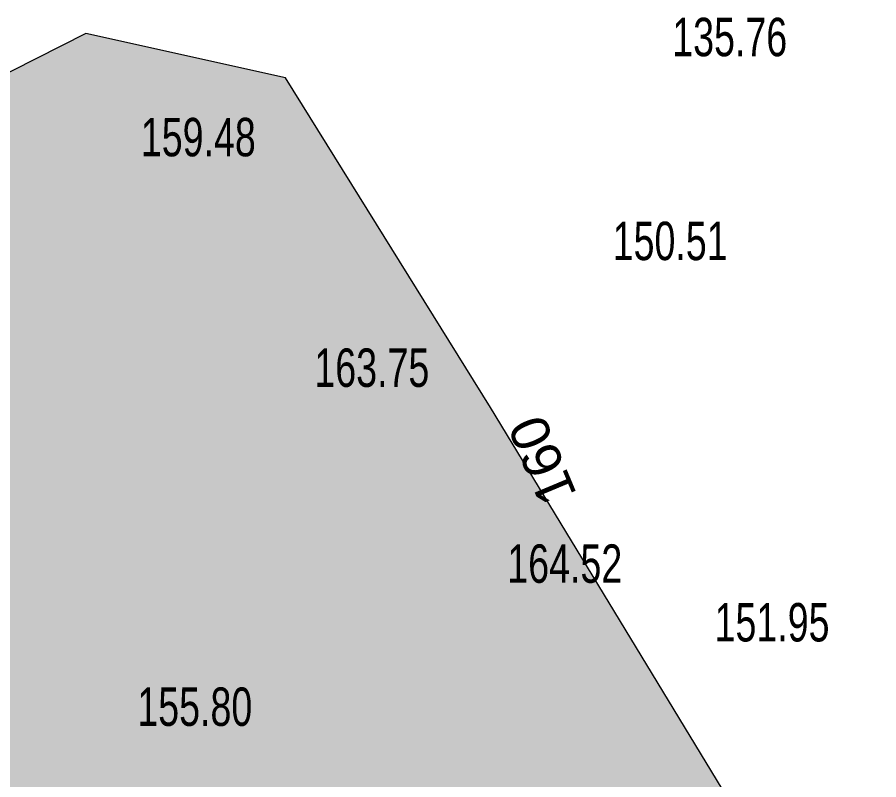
# Model space of a CAD drawing. Header units: metres. Extents: x 431006 to 434411, y 2469261 to 2473208.
# Drawn here: x 431331 to 431420.7, y 2472707.6 to 2472787 of the extents above; entities that cross this region are included whole.
import ezdxf
from ezdxf.enums import TextEntityAlignment as Align

# ---------------------------------------------------------------- set-up
doc = ezdxf.new("R2010")
doc.units = ezdxf.units.M
doc.header["$MEASUREMENT"] = 0
for name, color, linetype, lineweight in [('CAO DO', 8, 'Continuous', 18), ('MH_DongMuc', 8, 'Continuous', 18), ('ranh gioi thuc vat-ks', 8, 'RAO_T_VAT', 18), ('thuc vat-ks', 8, 'Continuous', 18)]:
    doc.layers.add(name, color=color, linetype=linetype, lineweight=lineweight)
doc.styles.get("Standard").update_dxf_attribs({"font": 'arial.ttf'})
doc.linetypes.add('RAO_T_VAT', pattern='A,0,[133,ltypeshp.shx,S=0.34,R=0,X=-0.17,Y=0],-2,[133,ltypeshp.shx,S=0.08,R=0,X=0,Y=0],-1.5,[133,ltypeshp.shx,S=0.08,R=0,X=0,Y=0],-1.5,[133,ltypeshp.shx,S=0.08,R=0,X=0,Y=0],-2', length=7)

msp = doc.modelspace()

# ---------------------------------------------------------------- hatches: boundary and pattern name
at = {"layer": 'thuc vat-ks'}
h = msp.add_hatch(dxfattribs=at)
h.set_pattern_fill('217B', color=9, scale=20, style=0, pattern_type=2)
h.set_pattern_definition([(0, (14.8, 7.6), (0, 20), [0, -20]), (0, (14.76, 7.848), (0, 20), [0, -20]), (0, (14.648, 8.07), (0, 20), [0, -20]), (0, (14.47, 8.248), (0, 20), [0, -20]), (0, (14.248, 8.36), (0, 20), [0, -20]), (0, (14, 8.4), (0, 20), [0, -20]), (0, (13.752, 8.36), (0, 20), [0, -20]), (0, (13.53, 8.248), (0, 20), [0, -20]), (0, (13.352, 8.07), (0, 20), [0, -20]), (0, (13.24, 7.848), (0, 20), [0, -20]), (0, (13.2, 7.6), (0, 20), [0, -20]), (0, (13.24, 7.352), (0, 20), [0, -20]), (0, (13.352, 7.13), (0, 20), [0, -20]), (0, (13.53, 6.952), (0, 20), [0, -20]), (0, (13.752, 6.84), (0, 20), [0, -20]), (0, (14, 6.8), (0, 20), [0, -20]), (0, (14.248, 6.84), (0, 20), [0, -20]), (0, (14.47, 6.952), (0, 20), [0, -20]), (0, (14.648, 7.13), (0, 20), [0, -20]), (0, (14.76, 7.352), (0, 20), [0, -20]), (0, (6.76, 15.352), (0, 20), [0, -20]), (0, (6.648, 15.13), (0, 20), [0, -20]), (0, (6.47, 14.952), (0, 20), [0, -20]), (0, (6.248, 14.84), (0, 20), [0, -20]), (0, (6, 14.8), (0, 20), [0, -20]), (0, (5.752, 14.84), (0, 20), [0, -20]), (0, (5.53, 14.952), (0, 20), [0, -20]), (0, (5.352, 15.13), (0, 20), [0, -20]), (0, (5.24, 15.352), (0, 20), [0, -20]), (0, (5.2, 15.6), (0, 20), [0, -20]), (0, (5.24, 15.848), (0, 20), [0, -20]), (0, (5.352, 16.07), (0, 20), [0, -20]), (0, (5.53, 16.248), (0, 20), [0, -20]), (0, (5.752, 16.36), (0, 20), [0, -20]), (0, (6, 16.4), (0, 20), [0, -20]), (0, (6.248, 16.36), (0, 20), [0, -20]), (0, (6.47, 16.248), (0, 20), [0, -20]), (0, (6.648, 16.07), (0, 20), [0, -20]), (0, (6.76, 15.848), (0, 20), [0, -20]), (0, (6.8, 15.6), (0, 20), [0, -20]), (0, (14, 4), (0, 20), [1.086, -18.914]), (0, (6, 12), (0, 20), [1.086, -18.914]), (90, (14, 4), (-20, 1e-15), [2.8, -17.2]), (90, (6, 12), (-20, 1e-15), [2.8, -17.2])])
h.paths.add_polyline_path([(431571, 2472692.394), (431560.604, 2472723.619), (431562.782, 2472738.845), (431567.863, 2472747.546), (431565.201, 2472758.663), (431548.747, 2472765.188), (431530.356, 2472760.355), (431513.901, 2472744.404), (431501.56, 2472729.661), (431493.817, 2472716.369), (431484.324, 2472688.005), (431473.435, 2472675.196), (431466.902, 2472673.504), (431429.879, 2472685.105), (431404.955, 2472705.648), (431380.244, 2472746.339), (431358.934, 2472780.683), (431338.124, 2472785.275), (431317.555, 2472774.882), (431301.101, 2472752.889), (431300.597, 2472718.447), (431318.503, 2472688.237), (431317.25, 2472662.369), (431303.314, 2472647.291), (431277.379, 2472633.373), (431250.519, 2472617.765), (431238.959, 2472618.634), (431215.672, 2472627.975), (431192.767, 2472635.41), (431182.459, 2472629.31), (431183.032, 2472616.918), (431196.761, 2472595.619), (431184.163, 2472576.745), (431180.154, 2472559.206), (431202.294, 2472536.775), (431220.809, 2472514.66), (431233.025, 2472510.085), (431253.067, 2472510.466), (431269.101, 2472521.524), (431280.745, 2472524.383), (431292.961, 2472521.905), (431320.227, 2472510.778), (431348.013, 2472510.473), (431368.166, 2472513.218), (431389.845, 2472520.232), (431425.876, 2472527.552), (431469.373, 2472539.151), (431502.395, 2472556.608), (431531.097, 2472552.338), (431547.28, 2472545.629), (431613.52, 2472512.477), (431622.551, 2472491.883), (431609.382, 2472455.166), (431603.895, 2472432.697), (431607.187, 2472409.681), (431625.843, 2472402.556), (431669.738, 2472409.133), (431694.978, 2472434.342), (431719.669, 2472451.878), (431742.714, 2472450.782), (431764.362, 2472440.657), (431787.161, 2472417.886), (431805.02, 2472410.486), (431816.23, 2472412.953), (431822.119, 2472433.067), (431819.46, 2472453.371), (431816.999, 2472469.62), (431803.51, 2472503.207), (431777.543, 2472532.324), (431757.788, 2472580.286), (431757.032, 2472586.375), (431769.019, 2472627.32), (431778.875, 2472642.497), (431771.683, 2472649.68), (431750.106, 2472650.159), (431738.359, 2472655.188), (431713.414, 2472669.331), (431703.18, 2472714.25), (431691.869, 2472722.319), (431671.671, 2472717.747), (431650.396, 2472702.415), (431635.584, 2472692.463), (431611.615, 2472686.545), (431588.583, 2472685.261)])

# ---------------------------------------------------------------- linework, layer by layer
at = {"layer": 'ranh gioi thuc vat-ks', "color": 9, "lineweight": 0, "ltscale": 3}
msp.add_lwpolyline([(431650.396, 2472702.415), (431635.584, 2472692.463), (431611.615, 2472686.545), (431588.583, 2472685.261), (431571, 2472692.394), (431560.604, 2472723.619), (431562.782, 2472738.845), (431567.863, 2472747.546), (431565.201, 2472758.663), (431548.747, 2472765.188), (431530.356, 2472760.355), (431513.901, 2472744.404), (431501.56, 2472729.661), (431493.817, 2472716.369), (431484.324, 2472688.005), (431473.435, 2472675.196), (431466.902, 2472673.504), (431429.879, 2472685.105), (431404.955, 2472705.648), (431380.244, 2472746.339), (431358.934, 2472780.683), (431338.124, 2472785.275), (431317.555, 2472774.882)], dxfattribs=at)

# ---------------------------------------------------------------- texts
at = {"layer": 'CAO DO', "color": 9, "lineweight": 0, "width": 0.7}
for s, p in [('135.76', (431399.166, 2472782.922, 135.759)), ('159.48', (431343.863, 2472772.499, 159.475)), ('150.51', (431392.969, 2472761.687, 150.505)), ('163.75', (431361.922, 2472748.489, 163.753)), ('164.52', (431381.999, 2472728.087, 164.517)), ('151.95', (431403.571, 2472721.979, 151.947)), ('155.80', (431343.496, 2472713.188, 155.797))]:
    msp.add_text(s, height=4, dxfattribs=at).set_placement(p)
at = {"layer": 'MH_DongMuc', "color": 9, "lineweight": 0}
msp.add_text('160', height=4, rotation=112.71794, dxfattribs=at).set_placement((431385.63, 2472740.807, 160), align=Align.MIDDLE)

doc.saveas('drawing.dxf')
